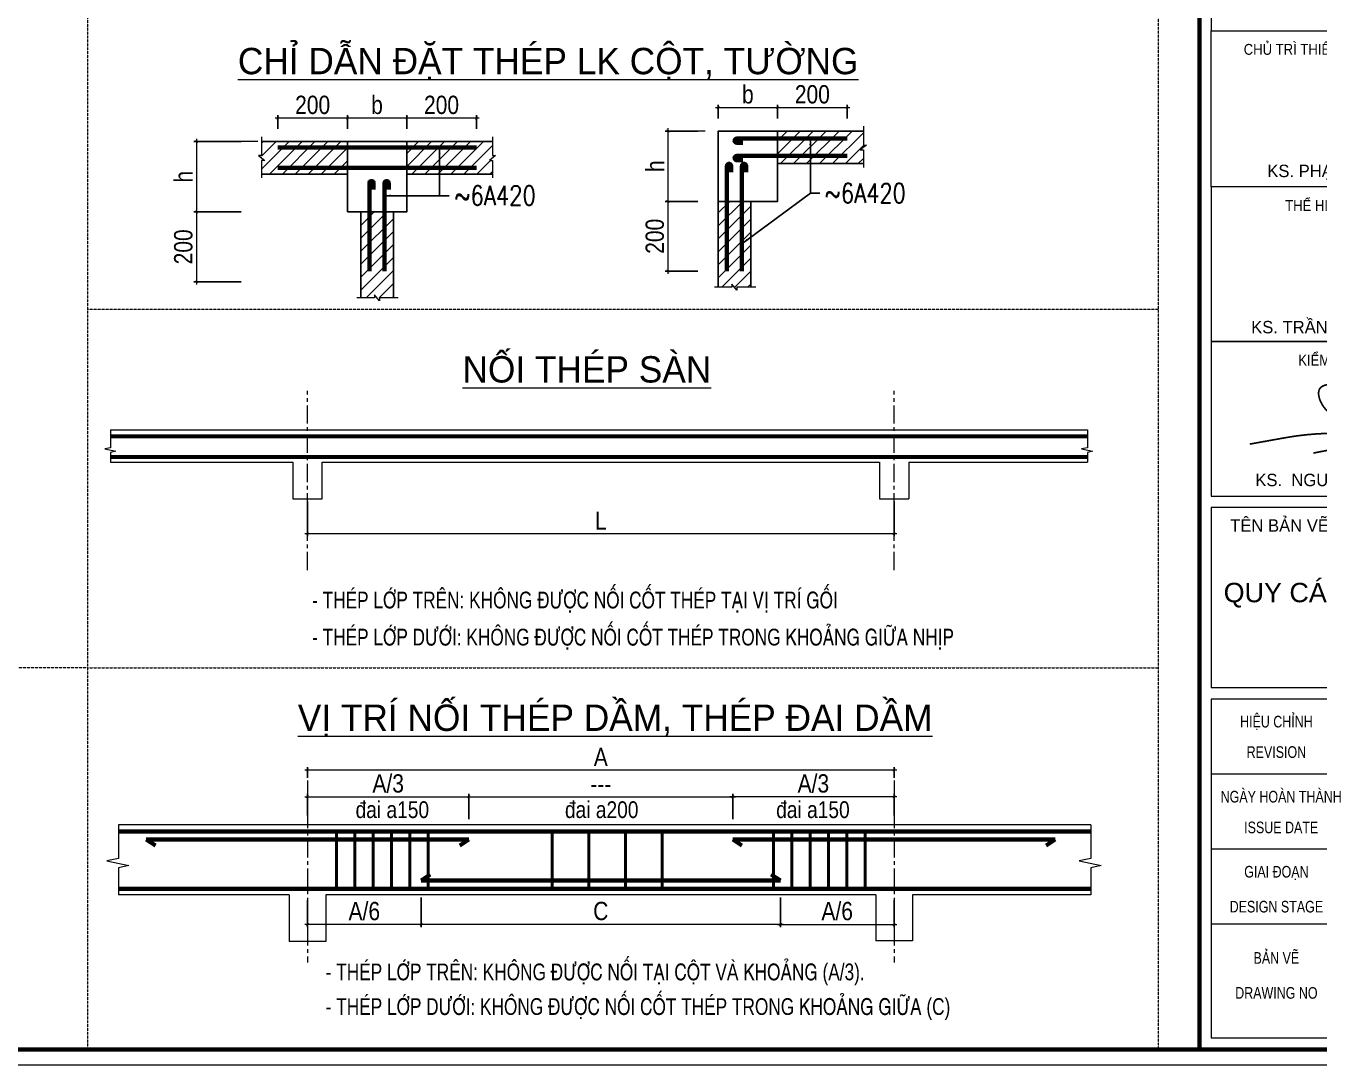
# Model space of a CAD drawing. Header units: millimetres. Extents: x 19378 to 270036, y -611253 to -548347.
# Drawn here: x 109424 to 144707, y -611253 to -582891 of the extents above; entities that cross this region are included whole.
import ezdxf
from ezdxf.enums import TextEntityAlignment as Align

# ---------------------------------------------------------------- set-up
doc = ezdxf.new("R2010")
doc.units = ezdxf.units.MM
doc.header["$MEASUREMENT"] = 0
doc.header["$PDMODE"] = 32
for name, pattern in [('CENTERX2', [4, 2.5, -0.5, 0.5, -0.5]), ('DASHDOT', [1, 0.5, -0.25, 0, -0.25]), ('HIDDEN', [0.375, 0.25, -0.125])]:
    doc.linetypes.add(name, pattern=pattern)
doc.layers.get('Defpoints').update_dxf_attribs({"color": 1})
for name, color, linetype, lineweight in [('EG Dim', 8, 'Continuous', 15), ('EG Net dam2', 6, 'Continuous', 53), ('EG Net thay', 7, 'Continuous', 20), ('EG Net truc', 8, 'DASHDOT', 13), ('EG Text2', 7, 'Continuous', 20), ('ISO', 153, 'Continuous', 13), ('LC Dim', 8, 'Continuous', 18), ('LC Hatch', 252, 'Continuous', 9), ('LC ISO', 153, 'Continuous', 13), ('LC MANH DUT', 35, 'HIDDEN', 5), ('LC Net dam 1', 30, 'Continuous', 30), ('LC Net dam2', 6, 'Continuous', 40), ('LC Net dam3', 1, 'Continuous', 60), ('LC Net thay', 7, 'Continuous', 25), ('LC Text1', 3, 'Continuous', 20), ('LC Text2', 7, 'Continuous', 25), ('TEXT2', 7, 'Continuous', 18)]:
    doc.layers.add(name, color=color, linetype=linetype, lineweight=lineweight)
doc.layers.add('Khungten_LCDI', color=7, linetype='Continuous')
doc.styles.add('EG 1', font='VHAVANB.TTF')
doc.styles.add('HELVECONDENSE', font='VHELVCN.TTF')
doc.styles.add('Khungten', font='VHAVAN.TTF', dxfattribs={"width": 0.9, "height": 5000})
doc.styles.add('KICH THUOC', font='VHELVCN.TTF')
doc.styles.add('LC 1', font='VHAVANB.TTF')
doc.styles.add('LC 3', font='vnsimli.shx', dxfattribs={"width": 0.75})
doc.styles.add('romans.shx', font='romans.shx', dxfattribs={"width": 0.7, "bigfont": 'vns.shx'})
doc.styles.add('Title', font='VHBLACK.TTF', dxfattribs={"width": 0.8})
doc.styles.add('VnAvantH', font='VHAVANB.TTF', dxfattribs={"width": 0.6})
doc.dimstyles.new('D150', dxfattribs={"dimscale": 150, "dimtxt": 2.5, "dimasz": 1.2, "dimexe": 1, "dimexo": 0, "dimgap": 0.5, "dimtad": 1, "dimdec": 0, "dimzin": 0, "dimdsep": 46, "dimtxsty": 'romans.shx', "dimblk": 'ARCHTICK', "dimcen": 0.09, "dimdle": 1, "dimclrd": 8, "dimclre": 8, "dimclrt": 3, "dimadec": 0, "dimazin": 0, "dimtfac": 1, "dimtdec": 0, "dimtmove": 0, "dimatfit": 3, "dimfxl": 1, "dimtolj": 1, "dimtzin": 0, "dimarcsym": 0})
doc.dimstyles.new('TV 25', dxfattribs={"dimscale": 0, "dimtxt": 160, "dimasz": 75, "dimexe": 75, "dimexo": 75, "dimgap": 30, "dimtad": 1, "dimdec": 0, "dimlfac": 0.25, "dimzin": 0, "dimdsep": 46, "dimtxsty": 'KICH THUOC', "dimblk": 'ARCHTICK', "dimcen": 0.09, "dimdle": 75, "dimclrd": 256, "dimclre": 256, "dimclrt": 256, "dimadec": 0, "dimazin": 0, "dimtfac": 1, "dimtdec": 0, "dimtix": 1, "dimtofl": 0, "dimtmove": 2, "dimatfit": 3, "dimfxl": 1, "dimtolj": 1, "dimtzin": 0, "dimlwd": -1, "dimarcsym": 0})

# ---------------------------------------------------------------- blocks, each defined once
blk = doc.blocks.new('_ArchTick')
at = {"color": 0, "linetype": 'ByBlock', "const_width": 0.15}
blk.add_lwpolyline([(-0.5, -0.5), (0.5, 0.5)], dxfattribs=at)
blk = doc.blocks.new('*D85')
at = {"layer": 'Defpoints', "color": 0, "ltscale": 200, "transparency": 16777216}
for p in [(120208, -606604), (130009, -606604), (120208, -607411)]:
    blk.add_point(p, dxfattribs=at)
at = {"layer": 'EG Dim', "lineweight": -2, "ltscale": 200, "transparency": 16777216}
for p, q in [((120208, -606679), (120208, -607486)), ((130009, -606679), (130009, -607486))]:
    blk.add_line(p, q, dxfattribs=at)
at = {"layer": 'EG Dim', "ltscale": 200, "transparency": 16777216}
blk.add_line((130084, -607411), (120133, -607411), dxfattribs=at)
at = {"layer": 'EG Dim', "ltscale": 200, "transparency": 16777216, "xscale": 75, "yscale": 75, "zscale": 75, "rotation": 180}
blk.add_blockref('_ArchTick', (120208, -607411), dxfattribs=at)
at = {"layer": 'EG Dim', "ltscale": 200, "transparency": 16777216, "xscale": 75, "yscale": 75, "zscale": 75}
blk.add_blockref('_ArchTick', (130009, -607411), dxfattribs=at)
at = {"layer": 'EG Dim', "ltscale": 200, "transparency": 16777216, "insert": (125109, -607049), "char_height": 500, "attachment_point": 5, "style": 'KICH THUOC'}
blk.add_mtext('\\A1;C', dxfattribs=at)
blk = doc.blocks.new('*D86')
at = {"layer": 'Defpoints', "color": 0, "ltscale": 200, "transparency": 16777216}
for p in [(117108, -595798), (133109, -595798), (133109, -596744)]:
    blk.add_point(p, dxfattribs=at)
at = {"layer": 'EG Dim', "lineweight": -2, "ltscale": 200, "transparency": 16777216}
for p, q in [((117108, -595873), (117108, -596819)), ((133109, -595873), (133109, -596819))]:
    blk.add_line(p, q, dxfattribs=at)
at = {"layer": 'EG Dim', "ltscale": 200, "transparency": 16777216}
blk.add_line((117033, -596744), (133184, -596744), dxfattribs=at)
at = {"layer": 'EG Dim', "ltscale": 200, "transparency": 16777216, "xscale": 75, "yscale": 75, "zscale": 75, "rotation": 180}
blk.add_blockref('_ArchTick', (117108, -596744), dxfattribs=at)
at = {"layer": 'EG Dim', "ltscale": 200, "transparency": 16777216, "xscale": 75, "yscale": 75, "zscale": 75}
blk.add_blockref('_ArchTick', (133109, -596744), dxfattribs=at)
at = {"layer": 'EG Dim', "ltscale": 200, "transparency": 16777216, "insert": (125109, -596394), "char_height": 500, "attachment_point": 5, "style": 'KICH THUOC'}
blk.add_mtext('\\A1;L', dxfattribs=at)
blk = doc.blocks.new('*D87')
at = {"layer": 'Defpoints', "color": 0, "ltscale": 200, "transparency": 16777216}
for p in [(121509, -603928), (117108, -604513), (121509, -604613)]:
    blk.add_point(p, dxfattribs=at)
at = {"layer": 'EG Dim', "ltscale": 200, "transparency": 16777216}
blk.add_line((117033, -603928), (121584, -603928), dxfattribs=at)
at = {"layer": 'EG Dim', "lineweight": -2, "ltscale": 200, "transparency": 16777216}
for p, q in [((117108, -604438), (117108, -603853)), ((121509, -604538), (121509, -603853))]:
    blk.add_line(p, q, dxfattribs=at)
at = {"layer": 'EG Dim', "ltscale": 200, "transparency": 16777216, "xscale": 75, "yscale": 75, "zscale": 75, "rotation": 180}
blk.add_blockref('_ArchTick', (117108, -603928), dxfattribs=at)
at = {"layer": 'EG Dim', "ltscale": 200, "transparency": 16777216, "xscale": 75, "yscale": 75, "zscale": 75}
blk.add_blockref('_ArchTick', (121509, -603928), dxfattribs=at)
at = {"layer": 'EG Dim', "ltscale": 200, "transparency": 16777216, "insert": (119309, -603568), "char_height": 500, "attachment_point": 5, "style": 'KICH THUOC'}
blk.add_mtext('\\A1;A/3', dxfattribs=at)
blk = doc.blocks.new('*D88')
at = {"layer": 'Defpoints', "color": 0, "ltscale": 200, "transparency": 16777216}
for p in [(128709, -603928), (128709, -604613), (133109, -604513)]:
    blk.add_point(p, dxfattribs=at)
at = {"layer": 'EG Dim', "ltscale": 200, "transparency": 16777216}
blk.add_line((133184, -603928), (128634, -603928), dxfattribs=at)
at = {"layer": 'EG Dim', "lineweight": -2, "ltscale": 200, "transparency": 16777216}
for p, q in [((128709, -604538), (128709, -603853)), ((133109, -604438), (133109, -603853))]:
    blk.add_line(p, q, dxfattribs=at)
at = {"layer": 'EG Dim', "ltscale": 200, "transparency": 16777216, "xscale": 75, "yscale": 75, "zscale": 75, "rotation": 180}
blk.add_blockref('_ArchTick', (128709, -603928), dxfattribs=at)
at = {"layer": 'EG Dim', "ltscale": 200, "transparency": 16777216, "xscale": 75, "yscale": 75, "zscale": 75}
blk.add_blockref('_ArchTick', (133109, -603928), dxfattribs=at)
at = {"layer": 'EG Dim', "ltscale": 200, "transparency": 16777216, "insert": (130909, -603568), "char_height": 500, "attachment_point": 5, "style": 'KICH THUOC'}
blk.add_mtext('\\A1;A/3', dxfattribs=at)
blk = doc.blocks.new('*D89')
at = {"layer": 'Defpoints', "color": 0, "ltscale": 200, "transparency": 16777216}
for p in [(133109, -603193), (117108, -603485, 0), (133109, -603485, 0)]:
    blk.add_point(p, dxfattribs=at)
at = {"layer": 'EG Dim', "ltscale": 200, "transparency": 16777216}
blk.add_line((117033, -603193), (133184, -603193), dxfattribs=at)
at = {"layer": 'EG Dim', "lineweight": -2, "ltscale": 200, "transparency": 16777216}
for p, q in [((117108, -603410), (117108, -603118)), ((133109, -603410), (133109, -603118))]:
    blk.add_line(p, q, dxfattribs=at)
at = {"layer": 'EG Dim', "ltscale": 200, "transparency": 16777216, "xscale": 75, "yscale": 75, "zscale": 75, "rotation": 180}
blk.add_blockref('_ArchTick', (117108, -603193), dxfattribs=at)
at = {"layer": 'EG Dim', "ltscale": 200, "transparency": 16777216, "xscale": 75, "yscale": 75, "zscale": 75}
blk.add_blockref('_ArchTick', (133109, -603193), dxfattribs=at)
at = {"layer": 'EG Dim', "ltscale": 200, "transparency": 16777216, "insert": (125109, -602843), "char_height": 500, "attachment_point": 5, "style": 'KICH THUOC'}
blk.add_mtext('\\A1;A', dxfattribs=at)
blk = doc.blocks.new('*D90')
at = {"layer": 'Defpoints', "color": 0, "ltscale": 200, "transparency": 16777216}
for p in [(128709, -603928), (121509, -604613, 0), (128709, -604613, 0)]:
    blk.add_point(p, dxfattribs=at)
at = {"layer": 'EG Dim', "ltscale": 200, "transparency": 16777216}
blk.add_line((121434, -603928), (128784, -603928), dxfattribs=at)
at = {"layer": 'EG Dim', "lineweight": -2, "ltscale": 200, "transparency": 16777216}
for p, q in [((121509, -604538), (121509, -603853)), ((128709, -604538), (128709, -603853))]:
    blk.add_line(p, q, dxfattribs=at)
at = {"layer": 'EG Dim', "ltscale": 200, "transparency": 16777216, "xscale": 75, "yscale": 75, "zscale": 75, "rotation": 180}
blk.add_blockref('_ArchTick', (121509, -603928), dxfattribs=at)
at = {"layer": 'EG Dim', "ltscale": 200, "transparency": 16777216, "xscale": 75, "yscale": 75, "zscale": 75}
blk.add_blockref('_ArchTick', (128709, -603928), dxfattribs=at)
at = {"layer": 'EG Dim', "ltscale": 200, "transparency": 16777216, "insert": (125109, -603578), "char_height": 500, "attachment_point": 5, "style": 'KICH THUOC'}
blk.add_mtext('\\A1;---', dxfattribs=at)
blk = doc.blocks.new('TIEUDE2')
at = {"layer": 'LC Text2', "color": 7, "style": 'LC 1'}
blk.add_attdef('%%UTIªU§Ò', text='', height=3.5, dxfattribs=at).set_placement((0, 0), align=Align.BOTTOM_CENTER)
blk.add_attdef('TL', text='', height=2.2, dxfattribs=at).set_placement((0, -1.8), align=Align.TOP_CENTER)
blk = doc.blocks.new('*D96')
at = {"layer": 'Defpoints', "color": 0, "ltscale": 200, "transparency": 16777216}
for p in [(130009, -606679, 0), (133109, -606679, 0), (133109, -607411)]:
    blk.add_point(p, dxfattribs=at)
at = {"layer": 'EG Dim', "lineweight": -2, "ltscale": 200, "transparency": 16777216}
for p, q in [((130009, -606754), (130009, -607486)), ((133109, -606754), (133109, -607486))]:
    blk.add_line(p, q, dxfattribs=at)
at = {"layer": 'EG Dim', "ltscale": 200, "transparency": 16777216}
blk.add_line((129934, -607411), (133184, -607411), dxfattribs=at)
at = {"layer": 'EG Dim', "ltscale": 200, "transparency": 16777216, "xscale": 75, "yscale": 75, "zscale": 75, "rotation": 180}
blk.add_blockref('_ArchTick', (130009, -607411), dxfattribs=at)
at = {"layer": 'EG Dim', "ltscale": 200, "transparency": 16777216, "xscale": 75, "yscale": 75, "zscale": 75}
blk.add_blockref('_ArchTick', (133109, -607411), dxfattribs=at)
at = {"layer": 'EG Dim', "ltscale": 200, "transparency": 16777216, "insert": (131559, -607051), "char_height": 500, "attachment_point": 5, "style": 'KICH THUOC'}
blk.add_mtext('\\A1;A/6', dxfattribs=at)
blk = doc.blocks.new('*D97')
at = {"layer": 'Defpoints', "color": 0, "ltscale": 200, "transparency": 16777216}
for p in [(117108, -606679, 0), (120208, -606679, 0), (117108, -607411)]:
    blk.add_point(p, dxfattribs=at)
at = {"layer": 'EG Dim', "lineweight": -2, "ltscale": 200, "transparency": 16777216}
for p, q in [((117108, -606754), (117108, -607486)), ((120208, -606754), (120208, -607486))]:
    blk.add_line(p, q, dxfattribs=at)
at = {"layer": 'EG Dim', "ltscale": 200, "transparency": 16777216}
blk.add_line((120283, -607411), (117033, -607411), dxfattribs=at)
at = {"layer": 'EG Dim', "ltscale": 200, "transparency": 16777216, "xscale": 75, "yscale": 75, "zscale": 75, "rotation": 180}
blk.add_blockref('_ArchTick', (117108, -607411), dxfattribs=at)
at = {"layer": 'EG Dim', "ltscale": 200, "transparency": 16777216, "xscale": 75, "yscale": 75, "zscale": 75}
blk.add_blockref('_ArchTick', (120208, -607411), dxfattribs=at)
at = {"layer": 'EG Dim', "ltscale": 200, "transparency": 16777216, "insert": (118658, -607051), "char_height": 500, "attachment_point": 5, "style": 'KICH THUOC'}
blk.add_mtext('\\A1;A/6', dxfattribs=at)
blk = doc.blocks.new('*D115')
at = {"layer": 'Defpoints', "color": 0, "ltscale": 200, "transparency": 16777216}
for p in [(118197, -585405), (116300, -585778), (118197, -585778)]:
    blk.add_point(p, dxfattribs=at)
at = {"layer": 'EG Dim', "lineweight": -2, "ltscale": 200, "transparency": 16777216}
for p, q in [((116300, -585703), (116300, -585330)), ((118197, -585703), (118197, -585330))]:
    blk.add_line(p, q, dxfattribs=at)
at = {"layer": 'EG Dim', "ltscale": 200, "transparency": 16777216}
blk.add_line((116225, -585405), (118272, -585405), dxfattribs=at)
at = {"layer": 'EG Dim', "ltscale": 200, "transparency": 16777216, "xscale": 75, "yscale": 75, "zscale": 75, "rotation": 180}
blk.add_blockref('_ArchTick', (116300, -585405), dxfattribs=at)
at = {"layer": 'EG Dim', "ltscale": 200, "transparency": 16777216, "xscale": 75, "yscale": 75, "zscale": 75}
blk.add_blockref('_ArchTick', (118197, -585405), dxfattribs=at)
at = {"layer": 'EG Dim', "ltscale": 200, "transparency": 16777216, "insert": (117248, -585050), "char_height": 500, "attachment_point": 5, "style": 'KICH THUOC'}
blk.add_mtext('\\A1;200', dxfattribs=at)
blk = doc.blocks.new('*D116')
at = {"layer": 'Defpoints', "color": 0, "ltscale": 200, "transparency": 16777216}
for p in [(119814, -585405), (118197, -585778), (119814, -585778)]:
    blk.add_point(p, dxfattribs=at)
at = {"layer": 'EG Dim', "lineweight": -2, "ltscale": 200, "transparency": 16777216}
for p, q in [((118197, -585703), (118197, -585330)), ((119814, -585703), (119814, -585330))]:
    blk.add_line(p, q, dxfattribs=at)
at = {"layer": 'EG Dim', "ltscale": 200, "transparency": 16777216}
blk.add_line((118122, -585405), (119889, -585405), dxfattribs=at)
at = {"layer": 'EG Dim', "ltscale": 200, "transparency": 16777216, "xscale": 75, "yscale": 75, "zscale": 75, "rotation": 180}
blk.add_blockref('_ArchTick', (118197, -585405), dxfattribs=at)
at = {"layer": 'EG Dim', "ltscale": 200, "transparency": 16777216, "xscale": 75, "yscale": 75, "zscale": 75}
blk.add_blockref('_ArchTick', (119814, -585405), dxfattribs=at)
at = {"layer": 'EG Dim', "ltscale": 200, "transparency": 16777216, "insert": (119005, -585050), "char_height": 500, "attachment_point": 5, "style": 'KICH THUOC'}
blk.add_mtext('\\A1;b', dxfattribs=at)
blk = doc.blocks.new('*D117')
at = {"layer": 'Defpoints', "color": 0, "ltscale": 200, "transparency": 16777216}
for p in [(121715, -585405), (119814, -585778), (121715, -585778)]:
    blk.add_point(p, dxfattribs=at)
at = {"layer": 'EG Dim', "lineweight": -2, "ltscale": 200, "transparency": 16777216}
for p, q in [((119814, -585703), (119814, -585330)), ((121715, -585703), (121715, -585330))]:
    blk.add_line(p, q, dxfattribs=at)
at = {"layer": 'EG Dim', "ltscale": 200, "transparency": 16777216}
blk.add_line((119739, -585405), (121790, -585405), dxfattribs=at)
at = {"layer": 'EG Dim', "ltscale": 200, "transparency": 16777216, "xscale": 75, "yscale": 75, "zscale": 75, "rotation": 180}
blk.add_blockref('_ArchTick', (119814, -585405), dxfattribs=at)
at = {"layer": 'EG Dim', "ltscale": 200, "transparency": 16777216, "xscale": 75, "yscale": 75, "zscale": 75}
blk.add_blockref('_ArchTick', (121715, -585405), dxfattribs=at)
at = {"layer": 'EG Dim', "ltscale": 200, "transparency": 16777216, "insert": (120764, -585050), "char_height": 500, "attachment_point": 5, "style": 'KICH THUOC'}
blk.add_mtext('\\A1;200', dxfattribs=at)
blk = doc.blocks.new('*D118')
at = {"layer": 'Defpoints', "color": 0, "ltscale": 200, "transparency": 16777216}
for p in [(129930, -585118), (128314, -585490), (129930, -585490)]:
    blk.add_point(p, dxfattribs=at)
at = {"layer": 'EG Dim', "ltscale": 200, "transparency": 16777216}
blk.add_line((128239, -585118), (130005, -585118), dxfattribs=at)
at = {"layer": 'EG Dim', "lineweight": -2, "ltscale": 200, "transparency": 16777216}
for p, q in [((128314, -585415), (128314, -585043)), ((129930, -585415), (129930, -585043))]:
    blk.add_line(p, q, dxfattribs=at)
at = {"layer": 'EG Dim', "ltscale": 200, "transparency": 16777216, "xscale": 75, "yscale": 75, "zscale": 75, "rotation": 180}
blk.add_blockref('_ArchTick', (128314, -585118), dxfattribs=at)
at = {"layer": 'EG Dim', "ltscale": 200, "transparency": 16777216, "xscale": 75, "yscale": 75, "zscale": 75}
blk.add_blockref('_ArchTick', (129930, -585118), dxfattribs=at)
at = {"layer": 'EG Dim', "ltscale": 200, "transparency": 16777216, "insert": (129122, -584762), "char_height": 500, "attachment_point": 5, "style": 'KICH THUOC'}
blk.add_mtext('\\A1;b', dxfattribs=at)
blk = doc.blocks.new('*D119')
at = {"layer": 'Defpoints', "color": 0, "ltscale": 200, "transparency": 16777216}
for p in [(131832, -585118), (129930, -585490), (131832, -585490)]:
    blk.add_point(p, dxfattribs=at)
at = {"layer": 'EG Dim', "ltscale": 200, "transparency": 16777216}
blk.add_line((129855, -585118), (131907, -585118), dxfattribs=at)
at = {"layer": 'EG Dim', "lineweight": -2, "ltscale": 200, "transparency": 16777216}
for p, q in [((129930, -585415), (129930, -585043)), ((131832, -585415), (131832, -585043))]:
    blk.add_line(p, q, dxfattribs=at)
at = {"layer": 'EG Dim', "ltscale": 200, "transparency": 16777216, "xscale": 75, "yscale": 75, "zscale": 75, "rotation": 180}
blk.add_blockref('_ArchTick', (129930, -585118), dxfattribs=at)
at = {"layer": 'EG Dim', "ltscale": 200, "transparency": 16777216, "xscale": 75, "yscale": 75, "zscale": 75}
blk.add_blockref('_ArchTick', (131832, -585118), dxfattribs=at)
at = {"layer": 'EG Dim', "ltscale": 200, "transparency": 16777216, "insert": (130881, -584762), "char_height": 500, "attachment_point": 5, "style": 'KICH THUOC'}
blk.add_mtext('\\A1;200', dxfattribs=at)
blk = doc.blocks.new('*D120')
at = {"layer": 'Defpoints', "color": 0, "ltscale": 200, "transparency": 16777216}
for p in [(115369, -586049), (114077, -587968), (115369, -587968)]:
    blk.add_point(p, dxfattribs=at)
at = {"layer": 'EG Dim', "ltscale": 200, "transparency": 16777216}
blk.add_line((114077, -585974), (114077, -588043), dxfattribs=at)
at = {"layer": 'EG Dim', "lineweight": -2, "ltscale": 200, "transparency": 16777216}
for p, q in [((115294, -586049), (114002, -586049)), ((115294, -587968), (114002, -587968))]:
    blk.add_line(p, q, dxfattribs=at)
at = {"layer": 'EG Dim', "ltscale": 200, "transparency": 16777216, "xscale": 75, "yscale": 75, "zscale": 75}
for p, rotation in [((114077, -586049), 90), ((114077, -587968), 270)]:
    blk.add_blockref('_ArchTick', p, dxfattribs=dict(at, rotation=rotation))
at = {"layer": 'EG Dim', "ltscale": 200, "transparency": 16777216, "insert": (113727, -587009), "char_height": 500, "attachment_point": 5, "rotation": 90, "style": 'KICH THUOC'}
blk.add_mtext('\\A1;h', dxfattribs=at)
blk = doc.blocks.new('*D121')
at = {"layer": 'Defpoints', "color": 0, "ltscale": 200, "transparency": 16777216}
for p in [(115369, -587968), (114077, -589873), (115369, -589873)]:
    blk.add_point(p, dxfattribs=at)
at = {"layer": 'EG Dim', "lineweight": -2, "ltscale": 200, "transparency": 16777216}
for p, q in [((115294, -587968), (114002, -587968)), ((115294, -589873), (114002, -589873))]:
    blk.add_line(p, q, dxfattribs=at)
at = {"layer": 'EG Dim', "ltscale": 200, "transparency": 16777216}
blk.add_line((114077, -587893), (114077, -589948), dxfattribs=at)
at = {"layer": 'EG Dim', "ltscale": 200, "transparency": 16777216, "xscale": 75, "yscale": 75, "zscale": 75}
for p, rotation in [((114077, -587968), 90), ((114077, -589873), 270)]:
    blk.add_blockref('_ArchTick', p, dxfattribs=dict(at, rotation=rotation))
at = {"layer": 'EG Dim', "ltscale": 200, "transparency": 16777216, "insert": (113721, -588921), "char_height": 500, "attachment_point": 5, "rotation": 90, "style": 'KICH THUOC'}
blk.add_mtext('\\A1;200', dxfattribs=at)
blk = doc.blocks.new('*D122')
at = {"layer": 'Defpoints', "color": 0, "ltscale": 200, "transparency": 16777216}
for p in [(127834, -585761), (126940, -587681), (127834, -587681)]:
    blk.add_point(p, dxfattribs=at)
at = {"layer": 'EG Dim', "ltscale": 200, "transparency": 16777216}
blk.add_line((126940, -585686), (126940, -587756), dxfattribs=at)
at = {"layer": 'EG Dim', "lineweight": -2, "ltscale": 200, "transparency": 16777216}
for p, q in [((127759, -585761), (126865, -585761)), ((127759, -587681), (126865, -587681))]:
    blk.add_line(p, q, dxfattribs=at)
at = {"layer": 'EG Dim', "ltscale": 200, "transparency": 16777216, "xscale": 75, "yscale": 75, "zscale": 75}
for p, rotation in [((126940, -585761), 90), ((126940, -587681), 270)]:
    blk.add_blockref('_ArchTick', p, dxfattribs=dict(at, rotation=rotation))
at = {"layer": 'EG Dim', "ltscale": 200, "transparency": 16777216, "insert": (126590, -586721), "char_height": 500, "attachment_point": 5, "rotation": 90, "style": 'KICH THUOC'}
blk.add_mtext('\\A1;h', dxfattribs=at)
blk = doc.blocks.new('*D123')
at = {"layer": 'Defpoints', "color": 0, "ltscale": 200, "transparency": 16777216}
for p in [(127834, -587681), (126940, -589585), (127834, -589585)]:
    blk.add_point(p, dxfattribs=at)
at = {"layer": 'EG Dim', "lineweight": -2, "ltscale": 200, "transparency": 16777216}
for p, q in [((127759, -587681), (126865, -587681)), ((127759, -589585), (126865, -589585))]:
    blk.add_line(p, q, dxfattribs=at)
at = {"layer": 'EG Dim', "ltscale": 200, "transparency": 16777216}
blk.add_line((126940, -587606), (126940, -589660), dxfattribs=at)
at = {"layer": 'EG Dim', "ltscale": 200, "transparency": 16777216, "xscale": 75, "yscale": 75, "zscale": 75}
for p, rotation in [((126940, -587681), 90), ((126940, -589585), 270)]:
    blk.add_blockref('_ArchTick', p, dxfattribs=dict(at, rotation=rotation))
at = {"layer": 'EG Dim', "ltscale": 200, "transparency": 16777216, "insert": (126584, -588633), "char_height": 500, "attachment_point": 5, "rotation": 90, "style": 'KICH THUOC'}
blk.add_mtext('\\A1;200', dxfattribs=at)
blk = doc.blocks.new('NGUYEN BA QUANG')
at = {"layer": 'LC ISO', "const_width": 54}
for points in [[(906, 1114, 0.006821), (929, 1272, 0.011774), (937, 1340, 0.026266), (938, 1394, 0.052103), (935, 1423, 0.076783), (930, 1436, 0.163971), (923, 1442, 0.170042), (914, 1442, 0.080479), (902, 1436, 0.05585), (881, 1417, 0.031056), (847, 1375, 0.025203), (791, 1286, 0.116129), (556, 476, 0.061974), (575, 166, 0.045365), (610, 47, 0.070676), (660, -41, 0.091415), (710, -86, 0.146905), (783, -104, 0.068448), (833, -95, 0.049636), (885, -72, 0.053986), (978, -6, 0.029209), (1056, 69, 0.021304), (1134, 162, 0.025491), (1250, 329, 0.068873), (1561, 1027, 0.01773), (1596, 1171, 0.037697), (1624, 1368, 0.029037), (1623, 1453, 0.04288), (1613, 1525, 0.066726), (1590, 1583, 0.100495), (1556, 1623, 0.111871), (1508, 1644, 0.054631), (1469, 1647, 0.041179), (1426, 1643, 0.04561), (1355, 1623, 0.04967), (1225, 1558, 0.109429), (829, 1164, 0.05047), (753, 1012, 0.368126), (1079, 156, 0.040655), (1223, 90, 0.031441), (1383, 42, 0.023503), (1557, 9, 0.017084), (1742, -10, 0.011936), (1936, -19, 0.009133), (2206, -21, 0.002915), (2480, -16)], [(-3416, -557, -0.001023), (-2231, -345, -0.008385), (-1869, -289, -0.026114), (-905, -212, -0.007166), (-491, -205, 0.001773), (-49, -203, 0.009736), (200, -197, 0.025773), (331, -186, 0.054465), (383, -173, 0.09183), (397, -166, 0.386262), (399, -152, 0.129793), (379, -135, 0.036801), (321, -108, 0.016128), (184, -59, -0.006736), (-183, 62, -0.023924), (-416, 154, -0.046785), (-684, 310, -0.041509), (-918, 503, -0.092678), (-1136, 813, -0.077778), (-1199, 1035, -0.070106), (-1196, 1141, -0.201572), (-1106, 1286, -0.091887), (-982, 1343, -0.118851), (-732, 1351, -0.227561), (-543, 1208, -0.055716), (-508, 1121, -0.035741), (-487, 1019, -0.022757), (-478, 904, -0.018678), (-477, 714, 0.005361), (-493, 294, 0.022501), (-487, 25, 0.024956), (-474, -85, 0.051878), (-451, -169, 0.084004), (-427, -209, 0.302699), (-372, -224, 0.091028), (-331, -204, 0.045769), (-285, -164, 0.031407), (-218, -87, 0.026473), (-114, 66, 0.038878), (124, 530, 0.063388), (207, 831, 0.030377), (243, 1236, 0.019395), (241, 1350, 0.050857), (231, 1429, 0.089259), (221, 1451, 0.446193), (202, 1454, 0.08967), (185, 1438, 0.048315), (156, 1388, 0.024568), (114, 1288, 0.037087), (24, 971, 0.06811), (7, 722, 0.007404), (19, 571, -0.009821), (27, 442, 0.013775), (38, 214, 0.023991), (46, 154, 0.068642), (58, 113, 0.168495), (71, 99, 0.190472), (82, 99, 0.135753), (102, 116, 0.042547), (133, 165, 0.037247), (185, 280, 0.083462), (192, 310, 0.752396), (189, 311, 0.077103), (170, 286, 0.067778), (106, 135, 0.079642), (97, 52, 0.07615), (107, 12, 0.090818), (168, -77, 0.162992), (233, -111, 0.134535), (287, -101, 0.046135), (315, -85, 0.0589), (372, -33, 0.033446), (431, 44, 0.020493), (492, 142, 0.018931), (584, 325, 0.012315), (712, 617, 0.006262), (906, 1114)], [(274, -380, 0.002584), (99, -322, 0.004829), (-9, -289, 0.009549), (-104, -262, 0.02019), (-180, -245, 0.020391), (-210, -242, 0.037792), (-233, -241, 0.083891), (-249, -244, 0.129866), (-256, -250, 0.170647), (-258, -257, 0.074142), (-257, -264, 0.04333), (-253, -271, 0.038982), (-240, -290, 0.018381), (-209, -327, -0.006145), (-155, -388, -0.017161), (-112, -442, -0.029179), (-72, -502, -0.056277), (-39, -577, -0.025416), (-31, -610, -0.003247), (-24, -652, 0.033316), (-18, -677, 0.055631), (-12, -689, 0.087521), (-5, -698, 0.15828), (8, -703, 0.07777), (18, -702, 0.051495), (30, -698, 0.04838), (50, -685, 0.02792), (72, -667, 0.021215), (104, -635, 0.012757), (138, -596, 0.011354), (192, -528, 0.005945), (265, -430, -0.007904), (360, -301, -0.011483), (384, -270, -0.027823), (404, -249, -0.066961), (415, -240, -0.123545), (420, -238, -0.248584), (424, -240, -0.12084), (426, -246, -0.064597), (426, -260, -0.027008), (421, -289, -0.011306), (411, -326, -0.007085), (384, -419, 0.007773), (340, -569, 0.03162), (266, -923, 0.004795), (248, -1055)], [(-1368, -847, -0.004051), (-800, -737, -0.026384), (342, -582, -0.006339), (726, -556, -0.004215), (1111, -537, -0.002629), (1689, -517)]]:
    blk.add_lwpolyline(points, format="xyb", dxfattribs=at)
blk = doc.blocks.new('lcdi fix')
at = {"layer": 'Defpoints', "lineweight": 0}
blk.add_lwpolyline([(-1200, -14850), (-1200, 14850), (40800, 14850), (40800, -14850)], close=True, dxfattribs=at)
at = {"layer": 'Khungten_LCDI', "color": 5, "lineweight": 60}
blk.add_line((36600, 14650), (36600, -14650), dxfattribs=at)
at = {"layer": 'Khungten_LCDI', "color": 9, "lineweight": 15}
for p, q in [((40450, -11100), (36750, -11100)), ((40450, -12067), (36750, -12067)), ((40450, -13033), (36750, -13033))]:
    blk.add_line(p, q, dxfattribs=at)
at = {"layer": 'Khungten_LCDI', "color": 5, "lineweight": 60}
blk.add_lwpolyline([(0, -14650), (0, 14650), (40600, 14650), (40600, -14650)], close=True, dxfattribs=at)
at = {"layer": 'Khungten_LCDI', "color": 9, "lineweight": 15}
for points in [[(36750, -1522), (40450, -1522), (40450, 446), (36750, 446)], [(36750, -1522), (40450, -1522), (40450, -3535), (36750, -3535)], [(36750, -5526), (40450, -5526), (40450, -3535), (36750, -3535)], [(36750, -7517), (40450, -7517), (40450, -5526), (36750, -5526)], [(36750, -9983), (40450, -9983), (40450, -7667), (36750, -7667)], [(36750, -14500), (40450, -14500), (40450, -10133), (36750, -10133)]]:
    blk.add_lwpolyline(points, close=True, dxfattribs=at)
at = {"layer": 'LC Net dam 1', "xscale": 0.4, "yscale": 0.4, "zscale": 0.4}
blk.add_blockref('NGUYEN BA QUANG', (38616, -6625), dxfattribs=at)
at = {"color": 7, "style": 'Khungten'}
for s, height, width, p in [('chñ tr× thiÕt kÕ - designed by', 140, 0.9, (38566, -1832)), ('thÓ hiÖn - draw by', 140, 0.9, (38566, -3845)), ('kiÓm - checker', 140, 0.9, (38566, -5836)), ('hiÖu chØnh', 150, 0.8, (37592, -10499)), ('revision', 150, 0.8, (37592, -10891)), ('ngµy hoµn thµnh', 150, 0.8, (37654, -11466)), ('issue date', 150, 0.8, (37654, -11862)), ('giai ®o¹n', 150, 0.8, (37592, -12433)), ('design stage', 150, 0.8, (37592, -12883)), ('b¶n vÏ', 150, 0.8, (37592, -13544)), ('drawing nO', 150, 0.8, (37592, -13994))]:
    blk.add_text(s, height=height, dxfattribs=dict(at, width=width)).set_placement(p, align=Align.CENTER)
at = {"color": 7}
for s, style, p in [('ks. PH¹M V¡N VI£N', 'VnAvantH', (38515, -3408)), ('ks. TRÇN XU¢N THANH ', 'VnAvantH', (38515, -5421)), ('ks.  NGUYÔN B¸ QUANG', 'VnAvantH', (38605, -7390)), ('tªn b¶n vÏ - drawing title', 'Khungten', (38566, -7977))]:
    blk.add_text(s, height=160, dxfattribs=dict(at, style=style)).set_placement(p, align=Align.CENTER)
at = {"color": 7, "style": 'Khungten', "width": 0.8}
for tag, p in [('REVISION', (39499, -10746)), ('NGAYHT', (39546, -11609))]:
    blk.add_attdef(tag, text='', height=200, dxfattribs=at).set_placement(p, align=Align.CENTER)
at = {"layer": 'LC Text1', "style": 'Title', "width": 1.485915}
for tag, p, p2 in [('TENBANVE1', (36913, -8886), (40339, -8886)), ('TENBANVE2', (36913, -9562), (40339, -9562))]:
    blk.add_attdef(tag, text='', height=250, dxfattribs=at).set_placement(p, p2, align=Align.FIT)
at = {"layer": 'LC Text1', "style": 'Title', "width": 0.7}
blk.add_attdef('SOBANVE', text='', height=250, dxfattribs=at).set_placement((39562, -13896), align=Align.CENTER)

msp = doc.modelspace()

# ---------------------------------------------------------------- hatches: boundary and pattern name
at = {"layer": 'LC Hatch', "ltscale": 2}
h = msp.add_hatch(dxfattribs=at)
h.set_pattern_fill('ANSI31', color=256, scale=2000, style=0)
h.set_pattern_definition([(45, (-1532846.26, -1104350.49), (-176.776695, 176.776695), [])])
h.paths.add_polyline_path([(132272.5, -586278.2), (132188.4, -586278.2), (132356.6, -586143.5), (132272.5, -586143.5), (132272.5, -585761), (129930.4, -585761), (129930.4, -586650.1), (132272.5, -586650.1)])
h.paths.add_polyline_path([(129203, -587680.6), (128313.9, -587680.6), (128313.9, -590022.7), (128685.8, -590022.7), (128685.8, -589938.6), (128820.5, -590106.8), (128820.5, -590022.7), (129203, -590022.7)])
h.paths.add_polyline_path([(128867.1, -588664.9), (129094.4, -588664.9), (129094.4, -589043.8), (128867.1, -589043.8)], flags=24)
h.paths.add_polyline_path([(128422.5, -588664.9), (128649.8, -588664.9), (128649.8, -589043.8), (128422.5, -589043.8)], flags=24)
h = msp.add_hatch(dxfattribs=at)
h.set_pattern_fill('ANSI31', color=256, scale=2000, style=0)
h.set_pattern_definition([(45, (-1532649.26, -1104638.3), (-176.776695, 176.776695), [])])
h.paths.add_polyline_path([(119813.6, -586048.8), (119813.6, -586937.9), (122155.8, -586937.9), (122155.8, -586566), (122071.7, -586566), (122155.8, -586498.7), (122155.8, -586048.8)])
h.paths.add_polyline_path([(118197.2, -586937.9), (118197.2, -586048.8), (115855, -586048.8), (115855, -586498.7), (115939.1, -586566), (115855, -586566), (115855, -586937.9)])
h.paths.add_polyline_path([(119449.9, -587968.4), (118560.9, -587968.4), (118560.9, -590310.5), (118932.7, -590310.5), (118932.7, -590226.4), (119000.1, -590310.5), (119449.9, -590310.5)])

# ---------------------------------------------------------------- linework, layer by layer
at = {"layer": 'EG Net dam2'}
msp.add_line((138387.8, -594098.4, 0), (111735.1, -594098.4, 0), dxfattribs=at)
at = {"layer": 'EG Net dam2', "elevation": 0}
for points in [[(111735.1, -594649.1), (137156.6, -594649.1)], [(127735.9, -594649.1), (138387.8, -594649.1)]]:
    msp.add_lwpolyline(points, dxfattribs=at)
at = {"layer": 'EG Net thay'}
for p, q in [((111735.1, -593918.4, 0), (137156.6, -593918.4, 0)), ((127735.9, -593918.4, 0), (138387.8, -593918.4, 0)), ((111735.1, -594797.8, 0), (116708.4, -594797.8, 0)), ((116708.4, -594797.8, 0), (116708.4, -595797.8, 0)), ((117508.4, -595797.8, 0), (117508.4, -594797.8, 0)), ((117508.4, -594797.8, 0), (132709.4, -594797.8, 0)), ((127735.9, -594797.8, 0), (132709.4, -594797.8, 0)), ((132709.4, -594797.8, 0), (132709.4, -595797.8, 0)), ((132709.4, -594797.8, 0), (132709.4, -595797.8, 0)), ((133509.4, -594797.8, 0), (133509.4, -595797.8, 0)), ((133509.4, -594797.8, 0), (133509.4, -595797.8, 0)), ((133509.4, -594797.8, 0), (138387.8, -594797.8, 0)), ((116708.4, -595797.8, 0), (117508.4, -595797.8, 0)), ((132709.4, -595797.8, 0), (133509.4, -595797.8, 0)), ((132709.4, -595797.8, 0), (133509.4, -595797.8, 0)), ((116408.4, -604697.3, 0), (111951.2, -604697.3, 0)), ((132609.3, -604697.3, 0), (116408.4, -604697.3, 0)), ((134636.2, -604697.3, 0), (132609.3, -604697.3, 0)), ((138482.7, -604697.3, 0), (133609.2, -604697.3, 0)), ((116608.4, -606603.8, 0), (111951.2, -606603.8, 0)), ((116608.4, -606603.8, 0), (116608.4, -607877, 0)), ((132609.3, -606603.8, 0), (117608.4, -606603.8, 0)), ((117608.4, -606603.8, 0), (117608.4, -607877, 0)), ((132609.3, -606603.8, 0), (132301.7, -606603.8, 0)), ((132609.3, -606603.8, 0), (132609.3, -607860.1, 0)), ((132609.3, -606603.8, 0), (132609.3, -607860.1, 0)), ((132609.3, -606603.8, 0), (132609.3, -607860.1, 0)), ((132609.3, -606603.8, 0), (132609.3, -607860.1, 0)), ((133609.4, -606603.8, 0), (133609.4, -607860.1, 0)), ((138482.7, -606603.8, 0), (133609.4, -606603.8, 0)), ((133609.4, -606603.8, 0), (133609.4, -607860.1, 0)), ((134636.2, -606603.8, 0), (133609.4, -606603.8, 0)), ((117608.4, -607877, 0), (116608.4, -607877, 0)), ((133609.4, -607860.1, 0), (132609.3, -607860.1, 0)), ((133609.4, -607860.1, 0), (132609.3, -607860.1, 0))]:
    msp.add_line(p, q, dxfattribs=at)
at = {"layer": 'EG Net truc', "linetype": 'CENTERX2', "ltscale": 200}
for p, q in [((117108.4, -597746.7, 0), (117108.4, -592850.8, 0)), ((133109.4, -597746.7, 0), (133109.4, -592850.8, 0)), ((117108.4, -603484.8, 0), (117108.4, -608455.1, 0)), ((133109.4, -603484.8, 0), (133109.4, -608455.1, 0))]:
    msp.add_line(p, q, dxfattribs=at)
at = {"layer": 'ISO', "elevation": 0}
for points in [[(111735.1, -593918.4), (111735.1, -594405.5), (111575.4, -594436.4), (111874.7, -594498.9), (111735.1, -594532.9), (111735.1, -594797.8)], [(138387.8, -593918.4), (138387.8, -594405.5), (138228, -594436.4), (138527.4, -594498.9), (138387.8, -594532.9), (138387.8, -594797.8)], [(111951.2, -604697.3), (111951.2, -605616.5), (111631.8, -605678.3), (112230.5, -605803.3), (111951.2, -605871.4), (111951.2, -606603.8)], [(138482.7, -604697.3), (138482.7, -605616.5), (138163.2, -605678.3), (138762, -605803.3), (138482.7, -605871.4), (138482.7, -606603.8)]]:
    msp.add_lwpolyline(points, dxfattribs=at)
at = {"layer": 'LC Dim'}
for p, q in [((127953.2, -585761, 0), (127122.1, -585761, 0)), ((115754, -586048.8, 0), (114525, -586048.8, 0))]:
    msp.add_line(p, q, dxfattribs=at)
at = {"layer": 'LC Dim', "elevation": 0}
for points in [[(132272.5, -585627), (132272.5, -586143.5), (132356.6, -586143.5), (132188.4, -586278.2), (132272.5, -586278.2), (132272.5, -586753.5)], [(115855, -585914.8), (115855, -586431.3), (115770.9, -586431.3), (115939.1, -586566), (115855, -586566), (115855, -587041.3)], [(122155.8, -585914.8), (122155.8, -586431.3), (122239.9, -586431.3), (122071.7, -586566), (122155.8, -586566), (122155.8, -587041.3)], [(119583.9, -590310.5), (119067.4, -590310.5), (119067.4, -590394.6), (118932.7, -590226.4), (118932.7, -590310.5), (118457.4, -590310.5)], [(129337, -590022.7), (128820.5, -590022.7), (128820.5, -590106.8), (128685.8, -589938.6), (128685.8, -590022.7), (128210.5, -590022.7)]]:
    msp.add_lwpolyline(points, dxfattribs=at)
at = {"layer": 'LC MANH DUT', "ltscale": 3}
for p, q in [((140327.8, -610829.2, 0), (140327.8, -551844.1)), ((111101.7, -582320.1, 0), (111101.7, -610829.2, 0)), ((111101.7, -590624.7), (140327.8, -590624.7)), ((111101.7, -600413.1, 0), (99149.5, -600413.1, 0)), ((111101.7, -600413.1, 0), (140327.8, -600413.1, 0))]:
    msp.add_line(p, q, dxfattribs=at)
at = {"layer": 'LC Net dam2', "ltscale": 2}
for p, q in [((117898.7, -606436.8, 0), (117898.7, -604876.8, 0)), ((118398.7, -606436.8, 0), (118398.7, -604876.8, 0)), ((118898.7, -606436.8, 0), (118898.7, -604876.8, 0)), ((119398.7, -606436.8, 0), (119398.7, -604876.8, 0)), ((119898.7, -606436.8, 0), (119898.7, -604876.8, 0)), ((120398.7, -606436.8, 0), (120398.7, -604876.8, 0)), ((123781.7, -606436.8, 0), (123781.7, -604876.8, 0)), ((124781.7, -606436.8, 0), (124781.7, -604876.8, 0)), ((125781.7, -606436.8, 0), (125781.7, -604876.8, 0)), ((126781.7, -606436.8, 0), (126781.7, -604876.8, 0)), ((129819.1, -606436.8, 0), (129819.1, -604876.8, 0)), ((130319.1, -606436.8, 0), (130319.1, -604876.8, 0)), ((130819.1, -606436.8, 0), (130819.1, -604876.8, 0)), ((131319.1, -606436.8, 0), (131319.1, -604876.8, 0)), ((131819.1, -606436.8, 0), (131819.1, -604876.8, 0)), ((132319.1, -606436.8, 0), (132319.1, -604876.8, 0))]:
    msp.add_line(p, q, dxfattribs=at)
at = {"layer": 'LC Net dam3', "ltscale": 10}
for p, q in [((116299.6, -586209.5, 0), (121714.8, -586209.5, 0)), ((116299.6, -586768.1, 0), (121714.8, -586768.1, 0))]:
    msp.add_line(p, q, dxfattribs=at)
at = {"layer": 'LC Net dam3'}
for p, q in [((134636.2, -604876.8, 0), (111951.2, -604876.8, 0)), ((112708.1, -605096.8, 0), (121508.8, -605096.8, 0)), ((112708.1, -605096.8, 0), (112956.3, -605260.3, 0)), ((121508.8, -605096.8, 0), (121260.6, -605260.3, 0)), ((137509.7, -605096.8, 0), (128709, -605096.8, 0)), ((128709, -605096.8, 0), (128957.2, -605260.3, 0)), ((138482.7, -604876.8, 0), (132301.7, -604876.8, 0)), ((137509.7, -605096.8, 0), (137261.5, -605260.3, 0)), ((120208.4, -606216.8, 0), (120456.6, -606053.4, 0)), ((130009.3, -606216.8, 0), (129761.1, -606053.4, 0)), ((134636.2, -606436.8, 0), (111951.2, -606436.8, 0)), ((138482.7, -606436.8, 0), (132301.7, -606436.8, 0))]:
    msp.add_line(p, q, dxfattribs=at)
at = {"layer": 'LC Net dam3', "ltscale": 2}
msp.add_line((130009.3, -606216.8, 0), (120208.4, -606216.8, 0), dxfattribs=at)
at = {"layer": 'LC Net dam3', "ltscale": 10, "elevation": 0}
for points in [[(131831.6, -585964.6), (128818.3, -585964.6, 1), (128818.3, -586081.7), (128987.6, -586081.7)], [(128549.7, -589585.3), (128549.7, -586713.9, -1), (128666.8, -586713.9), (128666.8, -586883.2)], [(131831.6, -586441.8), (128818.3, -586441.8, 1), (128818.3, -586558.9), (128987.6, -586558.9)], [(128959.8, -589585.3), (128959.8, -586713.9, -1), (129076.9, -586713.9), (129076.9, -586883.2)], [(118795, -589585.3), (118795, -587183.7, -1), (118912.1, -587183.7), (118912.1, -587353)], [(119205.2, -589585.3), (119205.2, -587183.7, -1), (119322.2, -587183.7), (119322.2, -587353)]]:
    msp.add_lwpolyline(points, format="xyb", dxfattribs=at)
at = {"layer": 'LC Net thay', "linetype": 'Continuous'}
for p, q in [((129930.4, -585761, 0), (132272.5, -585761, 0)), ((118197.2, -586048.8, 0), (115855, -586048.8, 0)), ((119813.6, -586048.8, 0), (122155.8, -586048.8, 0)), ((129930.4, -586650.1, 0), (132272.5, -586650.1, 0)), ((118197.2, -586937.9, 0), (115855, -586937.9, 0)), ((119813.6, -586937.9, 0), (122155.8, -586937.9, 0)), ((128313.9, -587680.6, 0), (128313.9, -590022.7, 0)), ((129203, -587680.6, 0), (129203, -590022.7, 0)), ((118560.9, -587968.4, 0), (118560.9, -590310.5, 0)), ((119449.9, -587968.4, 0), (119449.9, -590310.5, 0))]:
    msp.add_line(p, q, dxfattribs=at)
at = {"layer": 'LC Net thay', "linetype": 'Continuous', "elevation": 0}
for points in [[(128313.9, -587680.6), (129930.4, -587680.6), (129930.4, -585761), (128313.9, -585761)], [(118197.2, -587968.4), (119813.6, -587968.4), (119813.6, -586048.8), (118197.2, -586048.8)]]:
    msp.add_lwpolyline(points, close=True, dxfattribs=at)

# ---------------------------------------------------------------- block references
at = {"layer": 'EG Text2'}
ref = msp.add_blockref('TIEUDE2', (123673.2, -584426.3, 0), dxfattribs=dict(at, xscale=211.8034286395996, yscale=211.8034286395996, zscale=211.8034286395996))
ref.add_attrib('%%UTIªU§Ò', '%%uchØ dÉn ®Æt thÐp lk cét, t\xadêng', dxfattribs={"layer": 'TEXT2', "color": 7, "height": 719.316, "style": 'EG 1'}).set_placement((123673.2, -584426.3, 0), align=Align.BOTTOM_CENTER)
ref = msp.add_blockref('TIEUDE2', (124729.8, -592839.9, 0), dxfattribs=dict(at, xscale=211.8034286395996, yscale=211.8034286395996, zscale=211.8034286395996))
ref.add_attrib('%%UTIªU§Ò', '%%unèi thÐp sµn', dxfattribs={"layer": 'TEXT2', "color": 7, "height": 719.316, "style": 'EG 1'}).set_placement((124729.8, -592839.9, 0), align=Align.BOTTOM_CENTER)
ref = msp.add_blockref('TIEUDE2', (125500.8, -602347.7, 0), dxfattribs=dict(at, xscale=211.8034286395996, yscale=211.8034286395996, zscale=211.8034286395996))
ref.add_attrib('%%UTIªU§Ò', '%%uvÞ trÝ nèi thÐp dÇm, thÐp ®ai dÇm', dxfattribs={"layer": 'TEXT2', "color": 7, "height": 719.316, "style": 'EG 1'}).set_placement((125500.8, -602347.7, 0), align=Align.BOTTOM_CENTER)
at = {"layer": 'LC Net thay'}
ref = msp.add_blockref('lcdi fix', (63919.7, -579800, 0), dxfattribs=dict(at, xscale=2.118034286391425, yscale=2.118034286391425, zscale=2.118034286391425))
ref.add_attrib('TENBANVE1', 'quy c¸ch kÕt cÊu', dxfattribs={"layer": 'LC Text1', "height": 529.509, "style": 'Title', "width": 0.888232}).set_placement((142101.9, -598620.3, 0), (149359.4, -598620.3, 0), align=Align.FIT)

# ---------------------------------------------------------------- texts
at = {"layer": 'EG Text2', "color": 7, "lineweight": 0, "style": 'HELVECONDENSE', "width": 0.9}
for s, p in [('- THEÙP LÔÙP TREÂN: KHOÂNG ÑÖÔÏC NOÁI COÁT THEÙP TAÏI VÒ TRÍ GOÁI', (117232.3, -598787.9, 0)), ('- THEÙP LÔÙP DÖÔÙI: KHOÂNG ÑÖÔÏC NOÁI COÁT THEÙP TRONG KHOAÛNG GIÖÕA NHÒP', (117232.3, -599800, 0)), ('- THEÙP LÔÙP TREÂN: KHOÂNG ÑÖÔÏC NOÁI TAÏI COÄT VAØ KHOAÛNG (A/3).', (117603.4, -608937.1, 0)), ('- THEÙP LÔÙP DÖÔÙI: KHOÂNG ÑÖÔÏC NOÁI COÁT THEÙP TRONG KHOAÛNG GIÖÕA (C)', (117603.4, -609882.3, 0))]:
    msp.add_text(s, height=456.489, dxfattribs=at).set_placement(p)
at = {"layer": 'EG Text2', "color": 7, "lineweight": 0, "style": 'HELVECONDENSE'}
for s, p in [('ñai a150', (118420, -604052.9, 0)), ('ñai a200', (124132, -604052.9, 0)), ('ñai a150', (129894.8, -604052.9, 0))]:
    msp.add_text(s, height=456.49, dxfattribs=at).set_placement(p, align=Align.TOP_LEFT)
at = {"layer": 'LC Text1', "color": 3, "style": 'LC 3', "width": 0.8}
for p in [(121122.6, -587519.6, 0), (131220, -587453.8, 0)]:
    msp.add_text('~6A420', height=529.51, dxfattribs=at).set_placement(p, align=Align.MIDDLE_LEFT)

# ---------------------------------------------------------------- dimensions: what is measured, and where the dimension line sits
at = {"layer": 'EG Dim', "ltscale": 200}
for base, p1, p2, text, picture, middle in [((129930.4, -585117.6, 0), (128313.9, -585490.2, 0), (129930.4, -585490.2, 0), 'b', '*D118', (129122.2, -584762.3, 0)), ((131831.6, -585117.6, 0), (129930.4, -585490.2, 0), (131831.6, -585490.2, 0), '200', '*D119', (130881, -584762.3, 0)), ((118197.2, -585405.4, 0), (116299.6, -585778, 0), (118197.2, -585778, 0), '200', '*D115', (117248.4, -585050.1, 0)), ((119813.6, -585405.4, 0), (118197.2, -585778, 0), (119813.6, -585778, 0), 'b', '*D116', (119005.4, -585050.1, 0)), ((121714.8, -585405.4, 0), (119813.6, -585778, 0), (121714.8, -585778, 0), '200', '*D117', (120764.2, -585050.1, 0)), ((133109.4, -596744.3, 0), (117108.4, -595797.8, 0), (133109.4, -595797.8, 0), 'L', '*D86', (125108.9, -596394.3, 0)), ((133109.4, -603192.6, 0), (117108.4, -603484.8, 0), (133109.4, -603484.8, 0), 'A', '*D89', (125108.9, -602842.6, 0)), ((121508.8, -603927.8, 0), (117108.4, -604512.6, 0), (121508.8, -604612.6, 0), 'A/3', '*D87', (119308.6, -603568.5, 0)), ((128709, -603927.8, 0), (121508.8, -604612.6, 0), (128709, -604612.6, 0), '---', '*D90', (125108.9, -603577.8, 0)), ((120208.4, -607410.8, 0), (130009.3, -606603.8, 0), (120208.4, -606603.8, 0), 'C', '*D85', (125108.9, -607049.5, 0)), ((133109.4, -607410.8, 0), (130009.3, -606678.8, 0), (133109.4, -606678.8, 0), 'A/6', '*D96', (131559.3, -607051.5, 0))]:
    dim = msp.add_linear_dim(base=base, p1=p1, p2=p2, text=text, dimstyle='TV 25', override={"dimscale": 1, "dimtxt": 500, "dimgap": 100}, dxfattribs=at)
    dim.commit()
    dim.dimension.update_dxf_attribs({"geometry": picture, "text_midpoint": middle})
for base, p1, p2, angle, text, picture, middle in [((126939.6, -587680.6, 0), (127834.2, -585761, 0), (127834.2, -587680.6, 0), 90, 'h', '*D122', (126589.6, -586720.8, 0)), ((114076.8, -587968.4, 0), (115369.3, -586048.8, 0), (115369.3, -587968.4, 0), 90, 'h', '*D120', (113726.8, -587008.6, 0)), ((126939.6, -589585.3, 0), (127834.2, -587680.6, 0), (127834.2, -589585.3, 0), 90, '200', '*D123', (126584.2, -588632.9, 0)), ((114076.8, -589873.1, 0), (115369.3, -587968.4, 0), (115369.3, -589873.1, 0), 90, '200', '*D121', (113721.5, -588920.7, 0)), ((128709, -603927.8, 0), (133109.4, -604512.6, 0), (128709, -604612.6, 0), 180, 'A/3', '*D88', (130909.2, -603568.5, 0)), ((117108.4, -607410.8, 0), (120208.4, -606678.8, 0), (117108.4, -606678.8, 0), 180, 'A/6', '*D97', (118658.4, -607051.5, 0))]:
    dim = msp.add_linear_dim(base=base, p1=p1, p2=p2, angle=angle, text=text, dimstyle='TV 25', override={"dimscale": 1, "dimtxt": 500, "dimgap": 100}, dxfattribs=at)
    dim.commit()
    dim.dimension.update_dxf_attribs({"geometry": picture, "text_midpoint": middle})

# ---------------------------------------------------------------- leaders
at = {"layer": 'LC Dim'}
for points in [[(130827.1, -585964.6, 0), (130827.1, -587459.5, 0), (131086.5, -587459.5, 0)], [(120710.3, -586209.5, 0), (120710.3, -587525.2, 0), (120969.7, -587525.2, 0)], [(119205.2, -587525.2, 0), (120969.7, -587525.2, 0)], [(128959.8, -588835.6, 0), (130827.1, -587459.5, 0)]]:
    msp.add_leader(points, dimstyle='D150', dxfattribs=at)

doc.saveas('drawing.dxf')
